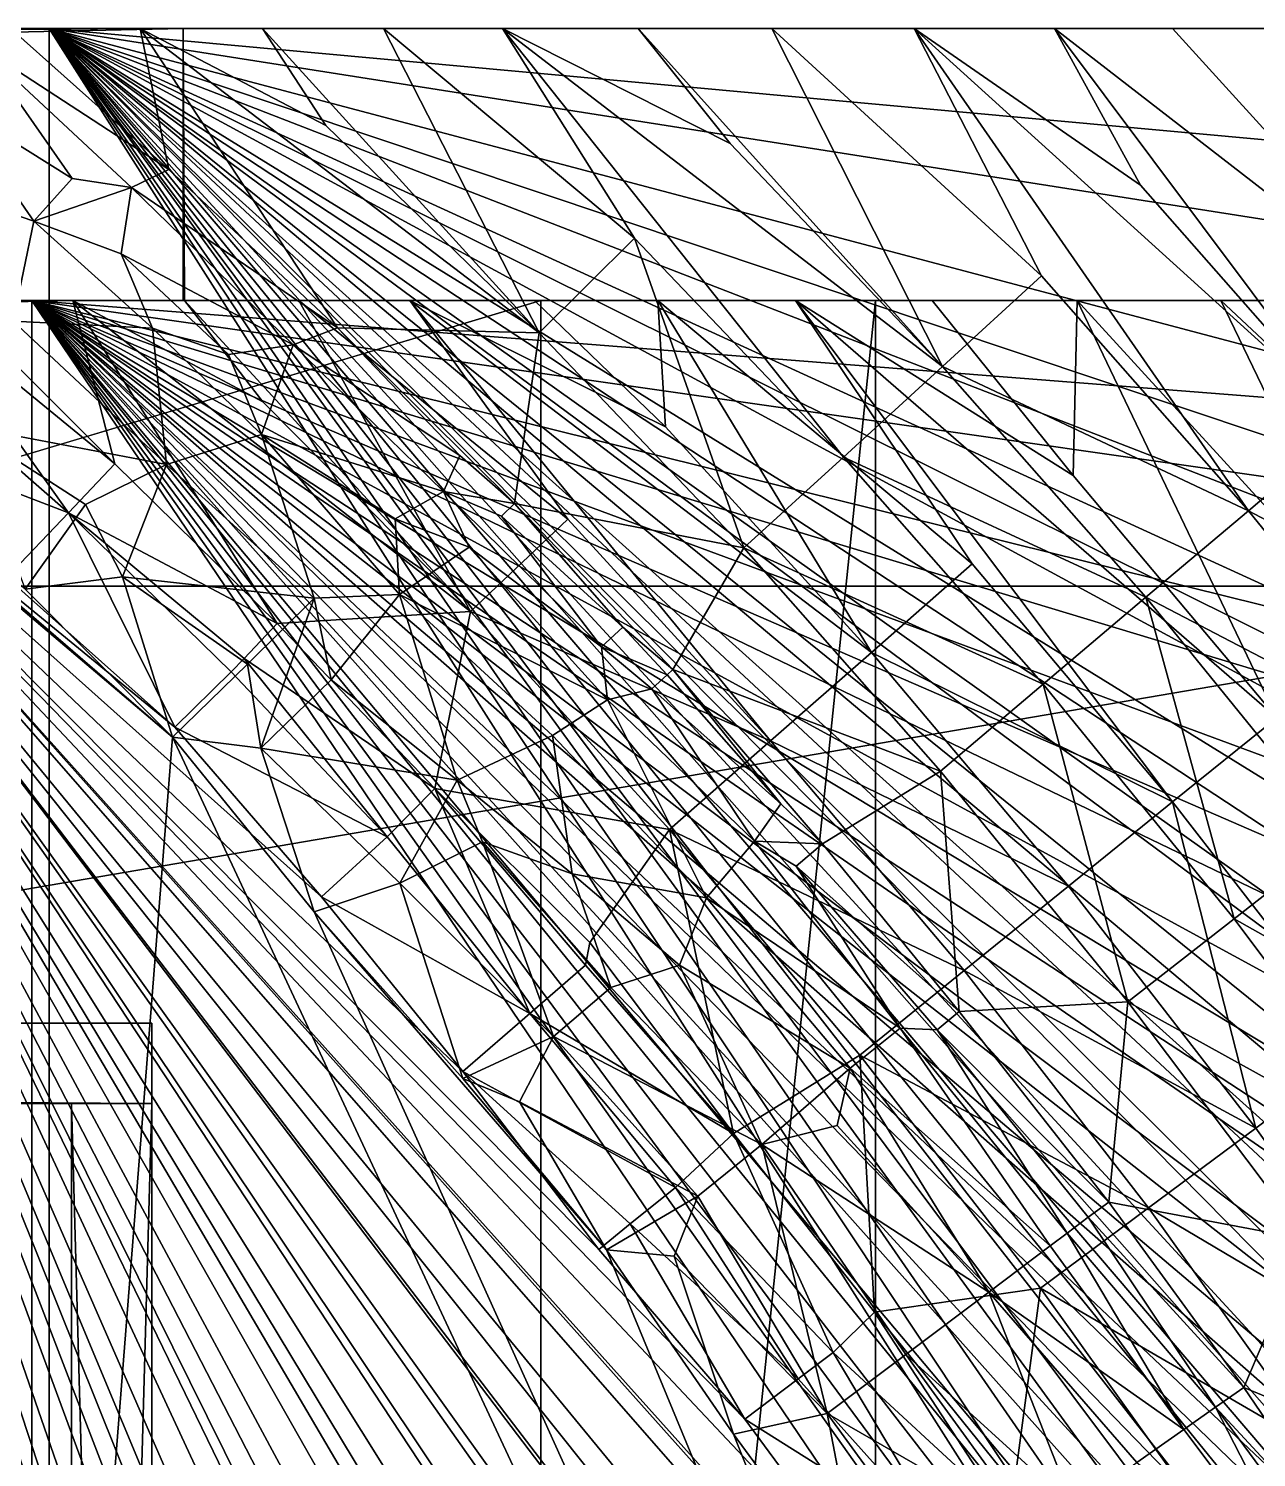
# Model space of a CAD drawing. Header units: metres. Extents: x -30 to 13953, y 0 to 4840.
# Drawn here: x 13020.4 to 13295.6, y 3369.7 to 3690 of the extents above; entities that cross this region are included whole.
import ezdxf

# ---------------------------------------------------------------- set-up
doc = ezdxf.new("R2010")
doc.units = ezdxf.units.M
doc.layers.add('SCOCCA', color=7, linetype='Continuous')

msp = doc.modelspace()

# ---------------------------------------------------------------- linework, layer by layer
at = {"layer": 'SCOCCA'}
for points in [[(-30, 3690, 1250), (13025, 1150, 1250), (-30, 1150, 1250)], [(13025, 3690, 1250), (-30, 3690, 1250), (381.9, 3690, 1380)], [(-30, 3690, 1250), (13025, 3690, 1250), (13025, 1150, 1250)], [(13025, 3690, 1250), (381.9, 3690, 1380), (9656.9, 3690, 1380)], [(13025, 3690, 1250), (9656.9, 3690, 1380), (10050, 3690, 1380)], [(10050, 3629, 1380), (13055, 3690, 1380), (10050, 3690, 1380)], [(10050, 3629, 1380), (13055, 3629, 1380), (13055, 3690, 1380)], [(13055, 3690, 3925), (10050, 3629, 3925), (10050, 3690, 3925)], [(13055.3, 3629, 3931.4), (10050, 3629, 3925), (13055, 3690, 3925)], [(13055, 3690, 1380), (13025, 3690, 1250), (10050, 3690, 1380)], [(13055, 3690, 3925), (10050, 3690, 3925), (12865.3, 3690, 4299.9)], [(13052.6, 3531.1, 4299.5), (12865.3, 3690, 4299.9), (12865.3, 1150, 4299.9)], [(13052.6, 3531.1, 4299.5), (12901.6, 3661.4, 4299.9), (12865.3, 3690, 4299.9)], [(13016.6, 3689.8, 4218), (13045.4, 3690, 4073.3), (12865.3, 3690, 4299.9)], [(12865.3, 3690, 4299.9), (13045.4, 3690, 4073.3), (13055, 3690, 3925)], [(13009.4, 3686, 4241.1), (13051.8, 3658.4, 4218), (13016.6, 3689.8, 4218)], [(13045.4, 3690, 4073.3), (13016.6, 3689.8, 4218), (13051.8, 3658.4, 4218)], [(13025, 3690, 1250), (13846.4, 2399.1, 1367), (13025, 1150, 1250)], [(13374.1, 3690, 1299.7), (13025, 3690, 1250), (13055, 3690, 1380)], [(13025, 3690, 1250), (13374.1, 3690, 1299.7), (13408.5, 3654.9, 1304.8)], [(13025, 3690, 1250), (13408.5, 3654.9, 1304.8), (13448, 3623.5, 1311.6)], [(13025, 3690, 1250), (13448, 3623.5, 1311.6), (13467.8, 3572.7, 1313.1)], [(13025, 3690, 1250), (13467.8, 3572.7, 1313.1), (13496.9, 3532, 1317.2)], [(13025, 3690, 1250), (13496.9, 3532, 1317.2), (13525.9, 3495.8, 1321.5)], [(13025, 3690, 1250), (13525.9, 3495.8, 1321.5), (13552, 3448.5, 1325.1)], [(13025, 3690, 1250), (13552, 3448.5, 1325.1), (13581.6, 3412.8, 1329.7)], [(13025, 3690, 1250), (13581.6, 3412.8, 1329.7), (13609.8, 3372.6, 1334.1)], [(13025, 3690, 1250), (13609.8, 3372.6, 1334.1), (13626.4, 3318.3, 1335.7)], [(13025, 3690, 1250), (13626.4, 3318.3, 1335.7), (13649.6, 3279.5, 1339.1)], [(13025, 3690, 1250), (13649.6, 3279.5, 1339.1), (13675.2, 3227.6, 1342.8)], [(13025, 3690, 1250), (13675.2, 3227.6, 1342.8), (13702.5, 3188, 1347.6)], [(13025, 3690, 1250), (13702.5, 3188, 1347.6), (13709.6, 3136.6, 1347.5)], [(13025, 3690, 1250), (13709.6, 3136.6, 1347.5), (13735.8, 3092.2, 1351.7)], [(13025, 3690, 1250), (13735.8, 3092.2, 1351.7), (13744, 3042.8, 1352.4)], [(13025, 3690, 1250), (13744, 3042.8, 1352.4), (13766.7, 2998.7, 1356.1)], [(13025, 3690, 1250), (13766.7, 2998.7, 1356.1), (13773.6, 2947.3, 1356.6)], [(13025, 3690, 1250), (13773.6, 2947.3, 1356.6), (13795.2, 2909.2, 1360.5)], [(13025, 3690, 1250), (13798.2, 2850.5, 1360.1), (13808.7, 2801.7, 1361.6)], [(13025, 3690, 1250), (13808.7, 2801.7, 1361.6), (13825.8, 2753.2, 1364.5)], [(13025, 3690, 1250), (13795.2, 2909.2, 1360.5), (13798.2, 2850.5, 1360.1)], [(13025, 3690, 1250), (13832.4, 2653.8, 1365), (13837.8, 2604.1, 1365.7)], [(13025, 3690, 1250), (13837.8, 2604.1, 1365.7), (13847.3, 2561.8, 1367.4)], [(13025, 3690, 1250), (13832.9, 2695.7, 1365.3), (13832.4, 2653.8, 1365)], [(13025, 3690, 1250), (13825.8, 2753.2, 1364.5), (13832.9, 2695.7, 1365.3)], [(13025, 3690, 1250), (13846.2, 2454.6, 1366.9), (13846.4, 2399.1, 1367)], [(13025, 3690, 1250), (13844.7, 2504.5, 1366.7), (13846.2, 2454.6, 1366.9)], [(13025, 3690, 1250), (13847.3, 2561.8, 1367.4), (13844.7, 2504.5, 1366.7)], [(13045.4, 3690, 4073.3), (13051.8, 3658.4, 4218), (13089.6, 3622.9, 4218)], [(13045.4, 3690, 4073.3), (13072.8, 3690, 3933.5), (13055, 3690, 3925)], [(13134.8, 3621.8, 3982.6), (13045.4, 3690, 4073.3), (13089.6, 3622.9, 4218)], [(13087, 3668.3, 3982.6), (13072.8, 3690, 3933.5), (13045.4, 3690, 4073.3)], [(13134.8, 3621.8, 3982.6), (13087, 3668.3, 3982.6), (13045.4, 3690, 4073.3)], [(13055.3, 3629, 3931.4), (13055, 3690, 1380), (13055, 3629, 1380)], [(13055.3, 3629, 3931.4), (13055, 3690, 3925), (13055, 3690, 1380)], [(13055, 3690, 1380), (13055, 3690, 3925), (13126.6, 3690, 3653.5)], [(13055, 3690, 1380), (13126.6, 3690, 3653.5), (13157, 3690, 3492.6)], [(13055, 3690, 1380), (13157, 3690, 3492.6), (13187, 3690, 3331.7)], [(13055, 3690, 1380), (13187, 3690, 3331.7), (13218.9, 3690, 3158.6)], [(13055, 3690, 1380), (13218.9, 3690, 3158.6), (13250.3, 3690, 2985.5)], [(13055, 3690, 1380), (13250.3, 3690, 2985.5), (13276.8, 3690, 2838.5)], [(13055, 3690, 1380), (13276.8, 3690, 2838.5), (13303, 3690, 2691.5)], [(13303, 3690, 2691.5), (13337.9, 3690, 2494.2), (13055, 3690, 1380)], [(13337.9, 3690, 2494.2), (13372.3, 3690, 2296.9), (13055, 3690, 1380)], [(13481.1, 3690, 1660.9), (13374.1, 3690, 1299.7), (13055, 3690, 1380)], [(13372.3, 3690, 2296.9), (13408.9, 3690, 2085), (13055, 3690, 1380)], [(13408.9, 3690, 2085), (13445.2, 3690, 1873), (13055, 3690, 1380)], [(13445.2, 3690, 1873), (13481.1, 3690, 1660.9), (13055, 3690, 1380)], [(13072.8, 3690, 3933.5), (13099.9, 3690, 3793.5), (13055, 3690, 3925)], [(13055, 3690, 3925), (13099.9, 3690, 3793.5), (13126.6, 3690, 3653.5)], [(13134.8, 3621.8, 3982.6), (13072.8, 3690, 3933.5), (13087, 3668.3, 3982.6)], [(13134.8, 3621.8, 3982.6), (13099.9, 3690, 3793.5), (13072.8, 3690, 3933.5)], [(13156.2, 3643, 3752.3), (13099.9, 3690, 3793.5), (13134.8, 3621.8, 3982.6)], [(13156.2, 3643, 3752.3), (13126.6, 3690, 3653.5), (13099.9, 3690, 3793.5)], [(13203, 3593.9, 3752.3), (13126.6, 3690, 3653.5), (13156.2, 3643, 3752.3)], [(13177.6, 3664.2, 3521.9), (13157, 3690, 3492.6), (13126.6, 3690, 3653.5)], [(13225.2, 3614.2, 3521.9), (13177.6, 3664.2, 3521.9), (13126.6, 3690, 3653.5)], [(13225.2, 3614.2, 3521.9), (13126.6, 3690, 3653.5), (13203, 3593.9, 3752.3)], [(13225.2, 3614.2, 3521.9), (13157, 3690, 3492.6), (13177.6, 3664.2, 3521.9)], [(13225.2, 3614.2, 3521.9), (13187, 3690, 3331.7), (13157, 3690, 3492.6)], [(13247.4, 3634.6, 3291.6), (13218.9, 3690, 3158.6), (13187, 3690, 3331.7)], [(13247.4, 3634.6, 3291.6), (13187, 3690, 3331.7), (13225.2, 3614.2, 3521.9)], [(13293.8, 3581.9, 3291.6), (13218.9, 3690, 3158.6), (13247.4, 3634.6, 3291.6)], [(13269.6, 3654.9, 3061.2), (13250.3, 3690, 2985.5), (13218.9, 3690, 3158.6)], [(13316.7, 3601.4, 3061.2), (13269.6, 3654.9, 3061.2), (13218.9, 3690, 3158.6)], [(13316.7, 3601.4, 3061.2), (13218.9, 3690, 3158.6), (13293.8, 3581.9, 3291.6)], [(13316.7, 3601.4, 3061.2), (13250.3, 3690, 2985.5), (13269.6, 3654.9, 3061.2)], [(13339.7, 3620.8, 2830.9), (13276.8, 3690, 2838.5), (13250.3, 3690, 2985.5)], [(13339.7, 3620.8, 2830.9), (13250.3, 3690, 2985.5), (13316.7, 3601.4, 3061.2)], [(13339.7, 3620.8, 2830.9), (13303, 3690, 2691.5), (13276.8, 3690, 2838.5)], [(13003.2, 3673.2, 4263.8), (13030.1, 3656.4, 4257.1), (13009.4, 3686, 4241.1)], [(13009.4, 3686, 4241.1), (13030.1, 3656.4, 4257.1), (13043.4, 3654.4, 4243.5)], [(13009.4, 3686, 4241.1), (13043.4, 3654.4, 4243.5), (13051.8, 3658.4, 4218)], [(12986.9, 3658.6, 4282.6), (13021.5, 3646.8, 4271.6), (13003.2, 3673.2, 4263.8)], [(13003.2, 3673.2, 4263.8), (13021.5, 3646.8, 4271.6), (13030.1, 3656.4, 4257.1)], [(13052.6, 3531.1, 4299.5), (13019.6, 3564.3, 4299.5), (12901.6, 3661.4, 4299.9)], [(12986.9, 3658.6, 4282.6), (13016.9, 3624.4, 4286.4), (13021.5, 3646.8, 4271.6)], [(13043.4, 3654.4, 4243.5), (13089.6, 3622.9, 4218), (13051.8, 3658.4, 4218)], [(13021.5, 3646.8, 4271.6), (13043.4, 3654.4, 4243.5), (13030.1, 3656.4, 4257.1)], [(13021.5, 3646.8, 4271.6), (13041.1, 3639.5, 4263.8), (13043.4, 3654.4, 4243.5)], [(13041.1, 3639.5, 4263.8), (13079.7, 3619.1, 4245.2), (13043.4, 3654.4, 4243.5)], [(13043.4, 3654.4, 4243.5), (13079.7, 3619.1, 4245.2), (13089.6, 3622.9, 4218)], [(13021.5, 3646.8, 4271.6), (13016.9, 3624.4, 4286.4), (13048.1, 3622.8, 4271.8)], [(13021.5, 3646.8, 4271.6), (13048.1, 3622.8, 4271.8), (13041.1, 3639.5, 4263.8)], [(13156.2, 3643, 3752.3), (13134.8, 3621.8, 3982.6), (13180.7, 3573.6, 3982.6)], [(13203, 3593.9, 3752.3), (13156.2, 3643, 3752.3), (13180.7, 3573.6, 3982.6)], [(13048.1, 3622.8, 4271.8), (13065.2, 3616.9, 4263.8), (13041.1, 3639.5, 4263.8)], [(13041.1, 3639.5, 4263.8), (13065.2, 3616.9, 4263.8), (13079.7, 3619.1, 4245.2)], [(13293.8, 3581.9, 3291.6), (13247.4, 3634.6, 3291.6), (13225.2, 3614.2, 3521.9)], [(31, 3629, 1305), (31, 1211, 1305), (13021.1, 1211, 1305)], [(13021.1, 3629, 1305), (381.9, 3629, 1380), (31, 3629, 1305)], [(31, 3629, 1305), (13021.1, 1211, 1305), (13021.1, 3629, 1305)], [(13021.1, 3629, 1305), (9656.9, 3629, 1380), (381.9, 3629, 1380)], [(13021.1, 3629, 1305), (10050, 3629, 1380), (9656.9, 3629, 1380)], [(13055, 3629, 1380), (10050, 3629, 1380), (13021.1, 3629, 1305)], [(12936.4, 3629, 4245), (10050, 3629, 3925), (13055.3, 3629, 3931.4)], [(10125.2, 3629, 4092.4), (13135.2, 2729, 4092.4), (10125.2, 2729, 4092.4)], [(13135.2, 3629, 4092.4), (10125.2, 3629, 4092.4), (10125.2, 2729, 4092.4)], [(13135.2, 3629, 4092.4), (10125.2, 2729, 4092.4), (13135.2, 2729, 4092.4)], [(10125.2, 3629, 4092.4), (13135.2, 3629, 4092.4), (13135.2, 2729, 4092.4)], [(12936.4, 3629, 4245), (13047.7, 1311.4, 4244.9), (13011, 1277.8, 4245)], [(13053.1, 3533.4, 4243.3), (12936.4, 3629, 4245), (13015.5, 3566.9, 4244.1)], [(13003.6, 3628.4, 4210.3), (12936.4, 3629, 4245), (13030.3, 3629, 4073.4)], [(12936.4, 3629, 4245), (13055.3, 3629, 3931.4), (13030.3, 3629, 4073.4)], [(12936.4, 3629, 4245), (13083.4, 1345.6, 4244.6), (13047.7, 1311.4, 4244.9)], [(13053.1, 3533.4, 4243.3), (13086, 3495.3, 4244.1), (12936.4, 3629, 4245)], [(12936.4, 3629, 4245), (13118.3, 1380.8, 4244.1), (13083.4, 1345.6, 4244.6)], [(13086, 3495.3, 4244.1), (13117.7, 3456.2, 4244.6), (12936.4, 3629, 4245)], [(12936.4, 3629, 4245), (13150.3, 1418.8, 4244.1), (13118.3, 1380.8, 4244.1)], [(13117.7, 3456.2, 4244.6), (13148.2, 3416.3, 4244.9), (12936.4, 3629, 4245)], [(12936.4, 3629, 4245), (13177.7, 1464.3, 4245), (13150.3, 1418.8, 4244.1)], [(12936.4, 3629, 4245), (13148.2, 3416.3, 4244.9), (13180.9, 3378.2, 4244.6)], [(12936.4, 3629, 4245), (13208.9, 1499.8, 4244.6), (13177.7, 1464.3, 4245)], [(12936.4, 3629, 4245), (13180.9, 3378.2, 4244.6), (13210.7, 3337.8, 4244.6)], [(12936.4, 3629, 4245), (13240.7, 1536.9, 4243.3), (13208.9, 1499.8, 4244.6)], [(12936.4, 3629, 4245), (13210.7, 3337.8, 4244.6), (13235.7, 3294.2, 4245)], [(12936.4, 3629, 4245), (13289.8, 1625, 4244.6), (13240.7, 1536.9, 4243.3)], [(12936.4, 3629, 4245), (13235.7, 3294.2, 4245), (13270.5, 3256.8, 4243.3)], [(12936.4, 3629, 4245), (13270.5, 3256.8, 4243.3), (13298.6, 3214.9, 4242.3)], [(12936.4, 3629, 4245), (13321.7, 1661.5, 4241.1), (13289.8, 1625, 4244.6)], [(12936.4, 3629, 4245), (13298.6, 3214.9, 4242.3), (13316.5, 3167.2, 4244.6)], [(12936.4, 3629, 4245), (13337.4, 1718.4, 4244.9), (13321.7, 1661.5, 4241.1)], [(12936.4, 3629, 4245), (13363.9, 1755.6, 4243.4), (13337.4, 1718.4, 4244.9)], [(12936.4, 3629, 4245), (13316.5, 3167.2, 4244.6), (13337.8, 3126.6, 4244.6)], [(12936.4, 3629, 4245), (13337.8, 3126.6, 4244.6), (13359, 3076.3, 4244.9)], [(12936.4, 3629, 4245), (13381.1, 1808.7, 4244.6), (13363.9, 1755.6, 4243.4)], [(12936.4, 3629, 4245), (13359, 3076.3, 4244.9), (13386.4, 3037.6, 4242.6)], [(12936.4, 3629, 4245), (13398.1, 1850.1, 4244.6), (13381.1, 1808.7, 4244.6)], [(12936.4, 3629, 4245), (13419.3, 1901.7, 4244.1), (13398.1, 1850.1, 4244.6)], [(12936.4, 3629, 4245), (13386.4, 3037.6, 4242.6), (13397.7, 2983.8, 4244.9)], [(12936.4, 3629, 4245), (13397.7, 2983.8, 4244.9), (13420.2, 2942.5, 4243.5)], [(12936.4, 3629, 4245), (13431, 1944.2, 4244.6), (13419.3, 1901.7, 4244.1)], [(12936.4, 3629, 4245), (13451.6, 1997.1, 4243.3), (13431, 1944.2, 4244.6)], [(12936.4, 3629, 4245), (13420.2, 2942.5, 4243.5), (13430.4, 2889.1, 4244.9)], [(12936.4, 3629, 4245), (13430.4, 2889.1, 4244.9), (13450.6, 2848.4, 4243.4)], [(12936.4, 3629, 4245), (13460.4, 2039, 4244.1), (13451.6, 1997.1, 4243.3)], [(12936.4, 3629, 4245), (13466.4, 2096.8, 4245), (13460.4, 2039, 4244.1)], [(12936.4, 3629, 4245), (13486.4, 2135.1, 4242.4), (13466.4, 2096.8, 4245)], [(12936.4, 3629, 4245), (13459.3, 2793, 4244.6), (13466.9, 2749.6, 4244.9)], [(12936.4, 3629, 4245), (13466.9, 2749.6, 4244.9), (13484.8, 2695.6, 4243.3)], [(12936.4, 3629, 4245), (13450.6, 2848.4, 4243.4), (13459.3, 2793, 4244.6)], [(12936.4, 3629, 4245), (13487.8, 2194.8, 4244.6), (13486.4, 2135.1, 4242.4)], [(12936.4, 3629, 4245), (13491.9, 2244.9, 4244.9), (13487.8, 2194.8, 4244.6)], [(12936.4, 3629, 4245), (13496, 2287.4, 4244.9), (13491.9, 2244.9, 4244.9)], [(12936.4, 3629, 4245), (13498, 2344.9, 4245), (13496, 2287.4, 4244.9)], [(12936.4, 3629, 4245), (13514.3, 2383.5, 4241.1), (13498, 2344.9, 4245)], [(12936.4, 3629, 4245), (13494.9, 2545.1, 4245), (13498, 2495.1, 4245)], [(12936.4, 3629, 4245), (13498, 2495.1, 4245), (13511.2, 2445.2, 4242.3)], [(12936.4, 3629, 4245), (13491.9, 2595.1, 4244.9), (13494.9, 2545.1, 4245)], [(12936.4, 3629, 4245), (13489.4, 2654.2, 4244.1), (13491.9, 2595.1, 4244.9)], [(12936.4, 3629, 4245), (13484.8, 2695.6, 4243.3), (13489.4, 2654.2, 4244.1)], [(12936.4, 3629, 4245), (13511.2, 2445.2, 4242.3), (13514.3, 2383.5, 4241.1)], [(12960.2, 3629, 3994.4), (12960.2, 1211, 3994.4), (13210.2, 1211, 3994.4)], [(12960.2, 3629, 3994.4), (13210.2, 3629, 3994.4), (12960.2, 1211, 3994.4)], [(13210.2, 3629, 3994.4), (13210.2, 1211, 3994.4), (12960.2, 1211, 3994.4)], [(13210.2, 3629, 3994.4), (12960.2, 3629, 3994.4), (13210.2, 1211, 3994.4)], [(12983.3, 3621.7, 4236.7), (12996.1, 3628.1, 4222.8), (13029.3, 3581.4, 4236.1)], [(12996.1, 3628.1, 4222.8), (13003.6, 3628.4, 4210.3), (13039.7, 3592.4, 4215)], [(12996.1, 3628.1, 4222.8), (13039.7, 3592.4, 4215), (13029.3, 3581.4, 4236.1)], [(13030.3, 3629, 4073.4), (13039.7, 3592.4, 4215), (13003.6, 3628.4, 4210.3)], [(13021.1, 3629, 1305), (13021.1, 1211, 1305), (13838.8, 2419.9, 1421.4)], [(13423.6, 3629, 1362.7), (13055, 3629, 1380), (13021.1, 3629, 1305)], [(13021.1, 3629, 1305), (13451.9, 3595.2, 1366.9), (13423.6, 3629, 1362.7)], [(13021.1, 3629, 1305), (13484.3, 3562.8, 1373), (13451.9, 3595.2, 1366.9)], [(13021.1, 3629, 1305), (13516.6, 3506.3, 1376.4), (13484.3, 3562.8, 1373)], [(13021.1, 3629, 1305), (13546.7, 3470.3, 1381.9), (13516.6, 3506.3, 1376.4)], [(13021.1, 3629, 1305), (13559.8, 3429.7, 1382), (13546.7, 3470.3, 1381.9)], [(13021.1, 3629, 1305), (13586.7, 3383.3, 1385.8), (13559.8, 3429.7, 1382)], [(13021.1, 3629, 1305), (13615.9, 3342.6, 1390.6), (13586.7, 3383.3, 1385.8)], [(13021.1, 3629, 1305), (13641, 3291, 1393.9), (13615.9, 3342.6, 1390.6)], [(13021.1, 3629, 1305), (13653.8, 3247.4, 1395.1), (13641, 3291, 1393.9)], [(13021.1, 3629, 1305), (13674.5, 3201.9, 1398.1), (13653.8, 3247.4, 1395.1)], [(13021.1, 3629, 1305), (13704.2, 3158.2, 1403.3), (13674.5, 3201.9, 1398.1)], [(13021.1, 3629, 1305), (13712.4, 3109.4, 1403.4), (13704.2, 3158.2, 1403.3)], [(13021.1, 3629, 1305), (13738.5, 3065.4, 1408.1), (13712.4, 3109.4, 1403.4)], [(13021.1, 3629, 1305), (13745.4, 3015.1, 1408.2), (13738.5, 3065.4, 1408.1)], [(13021.1, 3629, 1305), (13769.3, 2970.3, 1412.5), (13745.4, 3015.1, 1408.2)], [(13021.1, 3629, 1305), (13773.5, 2919.2, 1412.2), (13769.3, 2970.3, 1412.5)], [(13021.1, 3629, 1305), (13796.6, 2878.9, 1417.4), (13773.5, 2919.2, 1412.2)], [(13021.1, 3629, 1305), (13806.4, 2773.1, 1416.8), (13801.2, 2824.1, 1416.5)], [(13021.1, 3629, 1305), (13830, 2722.4, 1422.4), (13806.4, 2773.1, 1416.8)], [(13021.1, 3629, 1305), (13801.2, 2824.1, 1416.5), (13796.6, 2878.9, 1417.4)], [(13021.1, 3629, 1305), (13838.8, 2419.9, 1421.4), (13838, 2475.4, 1421.3)], [(13021.1, 3629, 1305), (13838, 2475.4, 1421.3), (13835.9, 2525.3, 1421)], [(13021.1, 3629, 1305), (13835.9, 2525.3, 1421), (13835.5, 2576, 1421.2)], [(13021.1, 3629, 1305), (13835.5, 2576, 1421.2), (13833.3, 2629.9, 1421.1)], [(13021.1, 3629, 1305), (13833.3, 2629.9, 1421.1), (13829.8, 2665.5, 1420.8)], [(13021.1, 3629, 1305), (13829.8, 2665.5, 1420.8), (13830, 2722.4, 1422.4)], [(13030.3, 3629, 4073.4), (13076.1, 3556.6, 4215), (13039.7, 3592.4, 4215)], [(13072.9, 3606.3, 3975.8), (13030.3, 3629, 4073.4), (13055.3, 3629, 3931.4)], [(13119.4, 3559.3, 3975.8), (13076.1, 3556.6, 4215), (13030.3, 3629, 4073.4)], [(13119.4, 3559.3, 3975.8), (13030.3, 3629, 4073.4), (13072.9, 3606.3, 3975.8)], [(13055, 3629, 1380), (13080.9, 3629, 3808.3), (13055.3, 3629, 3931.4)], [(13055, 3629, 1380), (13105.8, 3629, 3675.6), (13080.9, 3629, 3808.3)], [(13055, 3629, 1380), (13133.8, 3629, 3525.2), (13105.8, 3629, 3675.6)], [(13055, 3629, 1380), (13161.4, 3629, 3374.6), (13133.8, 3629, 3525.2)], [(13055, 3629, 1380), (13192.3, 3629, 3204.3), (13161.4, 3629, 3374.6)], [(13055, 3629, 1380), (13222.9, 3629, 3033.9), (13192.3, 3629, 3204.3)], [(13055, 3629, 1380), (13255.4, 3629, 2850.7), (13222.9, 3629, 3033.9)], [(13055, 3629, 1380), (13287.6, 3629, 2667.5), (13255.4, 3629, 2850.7)], [(13287.6, 3629, 2667.5), (13055, 3629, 1380), (13319.2, 3629, 2485.7)], [(13319.2, 3629, 2485.7), (13055, 3629, 1380), (13350.4, 3629, 2303.8)], [(13350.4, 3629, 2303.8), (13055, 3629, 1380), (13385.1, 3629, 2100.4)], [(13385.1, 3629, 2100.4), (13055, 3629, 1380), (13419.5, 3629, 1896.9)], [(13457.3, 3629, 1670.7), (13055, 3629, 1380), (13423.6, 3629, 1362.7)], [(13419.5, 3629, 1896.9), (13055, 3629, 1380), (13457.3, 3629, 1670.7)], [(13119.4, 3559.3, 3975.8), (13072.9, 3606.3, 3975.8), (13055.3, 3629, 3931.4)], [(13119.4, 3559.3, 3975.8), (13055.3, 3629, 3931.4), (13080.9, 3629, 3808.3)], [(13141.2, 3580, 3745.6), (13119.4, 3559.3, 3975.8), (13080.9, 3629, 3808.3)], [(13141.2, 3580, 3745.6), (13080.9, 3629, 3808.3), (13105.8, 3629, 3675.6)], [(13186.7, 3530.3, 3745.6), (13141.2, 3580, 3745.6), (13105.8, 3629, 3675.6)], [(13163.1, 3600.7, 3515.5), (13105.8, 3629, 3675.6), (13133.8, 3629, 3525.2)], [(13209.3, 3550.1, 3515.5), (13186.7, 3530.3, 3745.6), (13105.8, 3629, 3675.6)], [(13209.3, 3550.1, 3515.5), (13105.8, 3629, 3675.6), (13163.1, 3600.7, 3515.5)], [(13163.1, 3600.7, 3515.5), (13133.8, 3629, 3525.2), (13161.4, 3629, 3374.6)], [(13209.3, 3550.1, 3515.5), (13163.1, 3600.7, 3515.5), (13161.4, 3629, 3374.6)], [(13231.9, 3570, 3285.4), (13209.3, 3550.1, 3515.5), (13161.4, 3629, 3374.6)], [(13231.9, 3570, 3285.4), (13161.4, 3629, 3374.6), (13192.3, 3629, 3204.3)], [(13276.8, 3516.6, 3285.4), (13231.9, 3570, 3285.4), (13192.3, 3629, 3204.3)], [(13254.5, 3589.8, 3055.3), (13192.3, 3629, 3204.3), (13222.9, 3629, 3033.9)], [(13300.2, 3535.5, 3055.3), (13276.8, 3516.6, 3285.4), (13192.3, 3629, 3204.3)], [(13300.2, 3535.5, 3055.3), (13192.3, 3629, 3204.3), (13254.5, 3589.8, 3055.3)], [(13254.5, 3589.8, 3055.3), (13222.9, 3629, 3033.9), (13255.4, 3629, 2850.7)], [(13300.2, 3535.5, 3055.3), (13254.5, 3589.8, 3055.3), (13255.4, 3629, 2850.7)], [(13323.6, 3554.5, 2825.1), (13300.2, 3535.5, 3055.3), (13255.4, 3629, 2850.7)], [(13323.6, 3554.5, 2825.1), (13255.4, 3629, 2850.7), (13287.6, 3629, 2667.5)], [(13347, 3573.4, 2595), (13323.6, 3554.5, 2825.1), (13287.6, 3629, 2667.5)], [(13347, 3573.4, 2595), (13287.6, 3629, 2667.5), (13319.2, 3629, 2485.7)], [(13005.7, 3600.9, 4296.8), (13051.3, 3592.3, 4286.4), (13016.9, 3624.4, 4286.4)], [(13016.9, 3624.4, 4286.4), (13051.3, 3592.3, 4286.4), (13048.1, 3622.8, 4271.8)], [(12978.9, 3600.8, 4244.1), (12983.3, 3621.7, 4236.7), (13029.3, 3581.4, 4236.1)], [(13051.3, 3592.3, 4286.4), (13072.6, 3599, 4271.6), (13048.1, 3622.8, 4271.8)], [(13048.1, 3622.8, 4271.8), (13072.6, 3599, 4271.6), (13065.2, 3616.9, 4263.8)], [(13079.7, 3619.1, 4245.2), (13117, 3594.3, 4223), (13089.6, 3622.9, 4218)], [(13117, 3594.3, 4223), (13129.3, 3583.5, 4216.3), (13089.6, 3622.9, 4218)], [(13134.8, 3621.8, 3982.6), (13089.6, 3622.9, 4218), (13129.3, 3583.5, 4216.3)], [(13180.7, 3573.6, 3982.6), (13134.8, 3621.8, 3982.6), (13129.3, 3583.5, 4216.3)], [(13065.2, 3616.9, 4263.8), (13072.6, 3599, 4271.6), (13079.7, 3619.1, 4245.2)], [(13072.6, 3599, 4271.6), (13113.4, 3586.2, 4244.4), (13079.7, 3619.1, 4245.2)], [(13079.7, 3619.1, 4245.2), (13113.4, 3586.2, 4244.4), (13117, 3594.3, 4223)], [(13270.8, 3562.5, 3521.9), (13225.2, 3614.2, 3521.9), (13203, 3593.9, 3752.3)], [(13293.8, 3581.9, 3291.6), (13225.2, 3614.2, 3521.9), (13270.8, 3562.5, 3521.9)], [(12978.9, 3600.8, 4244.1), (13029.3, 3581.4, 4236.1), (13015.5, 3566.9, 4244.1)], [(13005.7, 3600.9, 4296.8), (13019.6, 3564.3, 4299.5), (13033.1, 3583.3, 4295.3)], [(13005.7, 3600.9, 4296.8), (13033.1, 3583.3, 4295.3), (13051.3, 3592.3, 4286.4)], [(13361.8, 3546, 3061.2), (13316.7, 3601.4, 3061.2), (13293.8, 3581.9, 3291.6)], [(13051.3, 3592.3, 4286.4), (13084.4, 3562.3, 4285.2), (13072.6, 3599, 4271.6)], [(13072.6, 3599, 4271.6), (13084.4, 3562.3, 4285.2), (13103.5, 3563.1, 4274.4)], [(13072.6, 3599, 4271.6), (13103.5, 3563.1, 4274.4), (13102.5, 3580.1, 4263.8)], [(13072.6, 3599, 4271.6), (13102.5, 3580.1, 4263.8), (13113.4, 3586.2, 4244.4)], [(13029.3, 3581.4, 4236.1), (13039.7, 3592.4, 4215), (13076.1, 3556.6, 4215)], [(13033.1, 3583.3, 4295.3), (13041.4, 3567.1, 4296.8), (13051.3, 3592.3, 4286.4)], [(13041.4, 3567.1, 4296.8), (13084.4, 3562.3, 4285.2), (13051.3, 3592.3, 4286.4)], [(13113.4, 3586.2, 4244.4), (13129.3, 3583.5, 4216.3), (13117, 3594.3, 4223)], [(13247.8, 3543, 3752.3), (13203, 3593.9, 3752.3), (13180.7, 3573.6, 3982.6)], [(13270.8, 3562.5, 3521.9), (13203, 3593.9, 3752.3), (13247.8, 3543, 3752.3)], [(13102.5, 3580.1, 4263.8), (13119.1, 3573.7, 4253.3), (13113.4, 3586.2, 4244.4)], [(13119.1, 3573.7, 4253.3), (13148.8, 3551.4, 4241.2), (13113.4, 3586.2, 4244.4)], [(13113.4, 3586.2, 4244.4), (13148.8, 3551.4, 4241.2), (13126.4, 3580.7, 4232.5)], [(13113.4, 3586.2, 4244.4), (13126.4, 3580.7, 4232.5), (13129.3, 3583.5, 4216.3)], [(13019.6, 3564.3, 4299.5), (13041.4, 3567.1, 4296.8), (13033.1, 3583.3, 4295.3)], [(13126.4, 3580.7, 4232.5), (13153.6, 3555.8, 4223), (13129.3, 3583.5, 4216.3)], [(13153.6, 3555.8, 4223), (13164.8, 3546.3, 4213), (13129.3, 3583.5, 4216.3)], [(13180.7, 3573.6, 3982.6), (13129.3, 3583.5, 4216.3), (13164.8, 3546.3, 4213)], [(13338, 3527.5, 3291.6), (13293.8, 3581.9, 3291.6), (13270.8, 3562.5, 3521.9)], [(13361.8, 3546, 3061.2), (13293.8, 3581.9, 3291.6), (13338, 3527.5, 3291.6)], [(13015.5, 3566.9, 4244.1), (13029.3, 3581.4, 4236.1), (13053.1, 3533.4, 4243.3)], [(13029.3, 3581.4, 4236.1), (13065.8, 3545.8, 4236.2), (13053.1, 3533.4, 4243.3)], [(13029.3, 3581.4, 4236.1), (13068.7, 3548.8, 4232.7), (13065.8, 3545.8, 4236.2)], [(13029.3, 3581.4, 4236.1), (13076.1, 3556.6, 4215), (13068.7, 3548.8, 4232.7)], [(13102.5, 3580.1, 4263.8), (13103.5, 3563.1, 4274.4), (13119.1, 3573.7, 4253.3)], [(13186.7, 3530.3, 3745.6), (13119.4, 3559.3, 3975.8), (13141.2, 3580, 3745.6)], [(13126.4, 3580.7, 4232.5), (13148.8, 3551.4, 4241.2), (13153.6, 3555.8, 4223)], [(13103.5, 3563.1, 4274.4), (13150.1, 3539.5, 4254.6), (13119.1, 3573.7, 4253.3)], [(13119.1, 3573.7, 4253.3), (13150.1, 3539.5, 4254.6), (13148.8, 3551.4, 4241.2)], [(13224.8, 3523.5, 3982.6), (13180.7, 3573.6, 3982.6), (13164.8, 3546.3, 4213)], [(13247.8, 3543, 3752.3), (13180.7, 3573.6, 3982.6), (13224.8, 3523.5, 3982.6)], [(13276.8, 3516.6, 3285.4), (13209.3, 3550.1, 3515.5), (13231.9, 3570, 3285.4)], [(13019.6, 3564.3, 4299.5), (13052.6, 3531.1, 4299.5), (13041.4, 3567.1, 4296.8)], [(13041.4, 3567.1, 4296.8), (13052.6, 3531.1, 4299.5), (13069.4, 3547.5, 4295.3)], [(13041.4, 3567.1, 4296.8), (13069.4, 3547.5, 4295.3), (13084.4, 3562.3, 4285.2)], [(13416.9, 3565, 1395), (40, 1275, 1395), (40, 3565, 1395)], [(13416.9, 3565, 1395), (13416.9, 1275, 1395), (40, 1275, 1395)], [(13416.9, 3565, 1695), (40, 3565, 1695), (40, 1275, 1695)], [(13416.9, 3565, 1695), (40, 1275, 1695), (13416.9, 1275, 1695)], [(13416.9, 3565, 1395), (40, 3565, 1395), (40, 3565, 1695)], [(13416.9, 3565, 1695), (13416.9, 3565, 1395), (40, 3565, 1695)], [(13069.4, 3547.5, 4295.3), (13072.4, 3528.7, 4297.7), (13084.4, 3562.3, 4285.2)], [(13084.4, 3562.3, 4285.2), (13072.4, 3528.7, 4297.7), (13088.2, 3544, 4291)], [(13084.4, 3562.3, 4285.2), (13088.2, 3544, 4291), (13103.5, 3563.1, 4274.4)], [(13088.2, 3544, 4291), (13116.4, 3521.5, 4288.3), (13103.5, 3563.1, 4274.4)], [(13103.5, 3563.1, 4274.4), (13116.4, 3521.5, 4288.3), (13137.8, 3531.5, 4271.6)], [(13103.5, 3563.1, 4274.4), (13137.8, 3531.5, 4271.6), (13150.1, 3539.5, 4254.6)], [(13270.8, 3562.5, 3521.9), (13247.8, 3543, 3752.3), (13290.6, 3490.4, 3752.3)], [(13314.3, 3508.9, 3521.9), (13270.8, 3562.5, 3521.9), (13290.6, 3490.4, 3752.3)], [(13338, 3527.5, 3291.6), (13270.8, 3562.5, 3521.9), (13314.3, 3508.9, 3521.9)], [(13119.4, 3559.3, 3975.8), (13111.4, 3519.6, 4215), (13076.1, 3556.6, 4215)], [(13164, 3510.4, 3975.8), (13111.4, 3519.6, 4215), (13119.4, 3559.3, 3975.8)], [(13186.7, 3530.3, 3745.6), (13164, 3510.4, 3975.8), (13119.4, 3559.3, 3975.8)], [(13068.7, 3548.8, 4232.7), (13076.1, 3556.6, 4215), (13111.4, 3519.6, 4215)], [(13148.8, 3551.4, 4241.2), (13163.5, 3545.1, 4223), (13153.6, 3555.8, 4223)], [(13153.6, 3555.8, 4223), (13163.5, 3545.1, 4223), (13164.8, 3546.3, 4213)], [(13148.8, 3551.4, 4241.2), (13150.1, 3539.5, 4254.6), (13160.1, 3542, 4237)], [(13148.8, 3551.4, 4241.2), (13160.1, 3542, 4237), (13163.5, 3545.1, 4223)], [(13253.5, 3497.7, 3515.5), (13186.7, 3530.3, 3745.6), (13209.3, 3550.1, 3515.5)], [(13276.8, 3516.6, 3285.4), (13253.5, 3497.7, 3515.5), (13209.3, 3550.1, 3515.5)], [(13052.6, 3531.1, 4299.5), (13072.4, 3528.7, 4297.7), (13069.4, 3547.5, 4295.3)], [(13065.8, 3545.8, 4236.2), (13068.7, 3548.8, 4232.7), (13100.7, 3508.8, 4236.1)], [(13068.7, 3548.8, 4232.7), (13111.4, 3519.6, 4215), (13100.7, 3508.8, 4236.1)], [(13163.5, 3545.1, 4223), (13189, 3516.2, 4223), (13164.8, 3546.3, 4213)], [(13189, 3516.2, 4223), (13198.3, 3507.2, 4216.3), (13164.8, 3546.3, 4213)], [(13224.8, 3523.5, 3982.6), (13164.8, 3546.3, 4213), (13198.3, 3507.2, 4216.3)], [(13053.1, 3533.4, 4243.3), (13065.8, 3545.8, 4236.2), (13100.7, 3508.8, 4236.1)], [(13072.4, 3528.7, 4297.7), (13116.4, 3521.5, 4288.3), (13088.2, 3544, 4291)], [(13160.1, 3542, 4237), (13189, 3516.2, 4223), (13163.5, 3545.1, 4223)], [(13150.1, 3539.5, 4254.6), (13183.1, 3507.8, 4247.5), (13160.1, 3542, 4237)], [(13160.1, 3542, 4237), (13183.1, 3507.8, 4247.5), (13189, 3516.2, 4223)], [(13247.8, 3543, 3752.3), (13224.8, 3523.5, 3982.6), (13266.8, 3471.8, 3982.6)], [(13290.6, 3490.4, 3752.3), (13247.8, 3543, 3752.3), (13266.8, 3471.8, 3982.6)], [(13137.8, 3531.5, 4271.6), (13172.3, 3495.1, 4270.1), (13150.1, 3539.5, 4254.6)], [(13150.1, 3539.5, 4254.6), (13172.3, 3495.1, 4270.1), (13183.1, 3507.8, 4247.5)], [(13300.2, 3535.5, 3055.3), (13319.6, 3461.5, 3285.4), (13276.8, 3516.6, 3285.4)], [(13052.6, 3531.1, 4299.5), (12865.3, 1150, 4299.9), (13490.1, 2594.7, 4300)], [(13072.4, 3528.7, 4297.7), (13052.6, 3531.1, 4299.5), (13084.4, 3492, 4299.9)], [(13052.6, 3531.1, 4299.5), (13490.1, 2594.7, 4300), (13084.4, 3492, 4299.9)], [(13053.1, 3533.4, 4243.3), (13100.7, 3508.8, 4236.1), (13086, 3495.3, 4244.1)], [(13116.4, 3521.5, 4288.3), (13142.2, 3500.5, 4285.5), (13137.8, 3531.5, 4271.6)], [(13137.8, 3531.5, 4271.6), (13142.2, 3500.5, 4285.5), (13172.3, 3495.1, 4270.1)], [(13230.1, 3478.8, 3745.6), (13164, 3510.4, 3975.8), (13186.7, 3530.3, 3745.6)], [(13253.5, 3497.7, 3515.5), (13230.1, 3478.8, 3745.6), (13186.7, 3530.3, 3745.6)], [(13072.4, 3528.7, 4297.7), (13084.4, 3492, 4299.9), (13103.6, 3498.4, 4297.3)], [(13072.4, 3528.7, 4297.7), (13103.6, 3498.4, 4297.3), (13116.4, 3521.5, 4288.3)], [(13103.6, 3498.4, 4297.3), (13122.1, 3507.7, 4291), (13116.4, 3521.5, 4288.3)], [(13116.4, 3521.5, 4288.3), (13122.1, 3507.7, 4291), (13142.2, 3500.5, 4285.5)], [(13224.8, 3523.5, 3982.6), (13198.3, 3507.2, 4216.3), (13229, 3469.6, 4218)], [(13266.8, 3471.8, 3982.6), (13224.8, 3523.5, 3982.6), (13229, 3469.6, 4218)], [(13100.7, 3508.8, 4236.1), (13111.4, 3519.6, 4215), (13132.7, 3469.2, 4237.6)], [(13111.4, 3519.6, 4215), (13145.2, 3480, 4218.6), (13132.7, 3469.2, 4237.6)], [(13111.4, 3519.6, 4215), (13146.2, 3485.1, 4205.9), (13145.2, 3480, 4218.6)], [(13164, 3510.4, 3975.8), (13146.2, 3485.1, 4205.9), (13111.4, 3519.6, 4215)], [(13183.1, 3507.8, 4247.5), (13198.3, 3507.2, 4216.3), (13189, 3516.2, 4223)], [(13276.8, 3516.6, 3285.4), (13295.5, 3443.5, 3515.5), (13253.5, 3497.7, 3515.5)], [(13319.6, 3461.5, 3285.4), (13295.5, 3443.5, 3515.5), (13276.8, 3516.6, 3285.4)], [(13086, 3495.3, 4244.1), (13100.7, 3508.8, 4236.1), (13132.7, 3469.2, 4237.6)], [(13164, 3510.4, 3975.8), (13178.4, 3442.3, 4215), (13146.2, 3485.1, 4205.9)], [(13206.7, 3459.8, 3975.8), (13178.4, 3442.3, 4215), (13164, 3510.4, 3975.8)], [(13230.1, 3478.8, 3745.6), (13206.7, 3459.8, 3975.8), (13164, 3510.4, 3975.8)], [(13355.7, 3453.7, 3521.9), (13314.3, 3508.9, 3521.9), (13290.6, 3490.4, 3752.3)], [(13103.6, 3498.4, 4297.3), (13138, 3464, 4296.8), (13122.1, 3507.7, 4291)], [(13122.1, 3507.7, 4291), (13138, 3464, 4296.8), (13150.9, 3475, 4291)], [(13122.1, 3507.7, 4291), (13150.9, 3475, 4291), (13142.2, 3500.5, 4285.5)], [(13172.3, 3495.1, 4270.1), (13215.7, 3465.9, 4251.3), (13183.1, 3507.8, 4247.5)], [(13183.1, 3507.8, 4247.5), (13215.7, 3465.9, 4251.3), (13192.4, 3502.2, 4241.2)], [(13183.1, 3507.8, 4247.5), (13192.4, 3502.2, 4241.2), (13198.3, 3507.2, 4216.3)], [(13192.4, 3502.2, 4241.2), (13229, 3469.6, 4218), (13198.3, 3507.2, 4216.3)], [(13192.4, 3502.2, 4241.2), (13215.7, 3465.9, 4251.3), (13224, 3465.5, 4239)], [(13192.4, 3502.2, 4241.2), (13224, 3465.5, 4239), (13229, 3469.6, 4218)], [(13103.6, 3498.4, 4297.3), (13084.4, 3492, 4299.9), (13117.7, 3454.6, 4299.9)], [(13103.6, 3498.4, 4297.3), (13117.7, 3454.6, 4299.9), (13138, 3464, 4296.8)], [(13150.9, 3475, 4291), (13166.3, 3480, 4282.3), (13142.2, 3500.5, 4285.5)], [(13142.2, 3500.5, 4285.5), (13166.3, 3480, 4282.3), (13172.3, 3495.1, 4270.1)], [(13086, 3495.3, 4244.1), (13132.7, 3469.2, 4237.6), (13117.7, 3456.2, 4244.6)], [(13166.3, 3480, 4282.3), (13204.5, 3456.9, 4269.6), (13172.3, 3495.1, 4270.1)], [(13172.3, 3495.1, 4270.1), (13204.5, 3456.9, 4269.6), (13215.7, 3465.9, 4251.3)], [(13295.5, 3443.5, 3515.5), (13230.1, 3478.8, 3745.6), (13253.5, 3497.7, 3515.5)], [(13084.4, 3492, 4299.9), (13149.9, 3416.2, 4299.9), (13117.7, 3454.6, 4299.9)], [(13084.4, 3492, 4299.9), (13490.1, 2594.7, 4300), (13149.9, 3416.2, 4299.9)], [(13331.3, 3436.1, 3752.3), (13290.6, 3490.4, 3752.3), (13266.8, 3471.8, 3982.6)], [(13355.7, 3453.7, 3521.9), (13290.6, 3490.4, 3752.3), (13331.3, 3436.1, 3752.3)], [(13145.2, 3480, 4218.6), (13146.2, 3485.1, 4205.9), (13178.4, 3442.3, 4215)], [(13132.7, 3469.2, 4237.6), (13145.2, 3480, 4218.6), (13178.4, 3442.3, 4215)], [(13150.9, 3475, 4291), (13184.7, 3439.8, 4289.2), (13166.3, 3480, 4282.3)], [(13166.3, 3480, 4282.3), (13184.7, 3439.8, 4289.2), (13204.5, 3456.9, 4269.6)], [(13271.4, 3425.6, 3745.6), (13206.7, 3459.8, 3975.8), (13230.1, 3478.8, 3745.6)], [(13295.5, 3443.5, 3515.5), (13271.4, 3425.6, 3745.6), (13230.1, 3478.8, 3745.6)], [(13138, 3464, 4296.8), (13184.7, 3439.8, 4289.2), (13150.9, 3475, 4291)], [(13224, 3465.5, 4239), (13262.5, 3426.9, 4216.3), (13229, 3469.6, 4218)], [(13266.8, 3471.8, 3982.6), (13229, 3469.6, 4218), (13262.5, 3426.9, 4216.3)], [(13306.9, 3418.5, 3982.6), (13266.8, 3471.8, 3982.6), (13262.5, 3426.9, 4216.3)], [(13331.3, 3436.1, 3752.3), (13266.8, 3471.8, 3982.6), (13306.9, 3418.5, 3982.6)], [(13048, 3449, 4003.4), (10218, 3449, 4003.4), (10212, 3467, 4003.4)], [(10212, 3467, 4083.4), (10218, 3449, 4083.4), (13048, 3449, 4083.4)], [(13048, 3467, 4083.4), (10212, 3467, 4003.4), (10212, 3467, 4083.4)], [(13048, 3467, 4003.4), (13048, 3449, 4003.4), (10212, 3467, 4003.4)], [(13048, 3467, 4083.4), (13048, 3467, 4003.4), (10212, 3467, 4003.4)], [(10212, 3467, 4083.4), (13048, 3449, 4083.4), (13048, 3467, 4083.4)], [(13048, 3467, 4083.4), (13048, 3449, 4083.4), (13048, 3449, 4003.4)], [(13048, 3467, 4083.4), (13048, 3449, 4003.4), (13048, 3467, 4003.4)], [(13117.7, 3456.2, 4244.6), (13132.7, 3469.2, 4237.6), (13165.4, 3430.2, 4237.6)], [(13132.7, 3469.2, 4237.6), (13178.4, 3442.3, 4215), (13165.4, 3430.2, 4237.6)], [(13117.7, 3454.6, 4299.9), (13130.4, 3449.4, 4299.6), (13138, 3464, 4296.8)], [(13130.4, 3449.4, 4299.6), (13170.4, 3428.2, 4296.3), (13138, 3464, 4296.8)], [(13138, 3464, 4296.8), (13170.4, 3428.2, 4296.3), (13184.7, 3439.8, 4289.2)], [(13204.5, 3456.9, 4269.6), (13249.4, 3417.1, 4257.1), (13215.7, 3465.9, 4251.3)], [(13215.7, 3465.9, 4251.3), (13249.4, 3417.1, 4257.1), (13253.2, 3419.9, 4249.6)], [(13215.7, 3465.9, 4251.3), (13253.2, 3419.9, 4249.6), (13224, 3465.5, 4239)], [(13224, 3465.5, 4239), (13253.2, 3419.9, 4249.6), (13257.9, 3423.5, 4237)], [(13224, 3465.5, 4239), (13257.9, 3423.5, 4237), (13262.5, 3426.9, 4216.3)], [(13206.7, 3459.8, 3975.8), (13210, 3402.2, 4215), (13178.4, 3442.3, 4215)], [(13247.2, 3407.6, 3975.8), (13210, 3402.2, 4215), (13206.7, 3459.8, 3975.8)], [(13271.4, 3425.6, 3745.6), (13247.2, 3407.6, 3975.8), (13206.7, 3459.8, 3975.8)], [(13319.6, 3461.5, 3285.4), (13335.3, 3387.7, 3515.5), (13295.5, 3443.5, 3515.5)], [(13184.7, 3439.8, 4289.2), (13201.6, 3444.1, 4278.8), (13204.5, 3456.9, 4269.6)], [(13201.6, 3444.1, 4278.8), (13235.6, 3406.7, 4275.1), (13204.5, 3456.9, 4269.6)], [(13204.5, 3456.9, 4269.6), (13235.6, 3406.7, 4275.1), (13249.4, 3417.1, 4257.1)], [(13117.7, 3456.2, 4244.6), (13155.2, 3422, 4243.7), (13148.2, 3416.3, 4244.9)], [(13117.7, 3456.2, 4244.6), (13165.4, 3430.2, 4237.6), (13155.2, 3422, 4243.7)], [(13130.4, 3449.4, 4299.6), (13117.7, 3454.6, 4299.9), (13149.9, 3416.2, 4299.9)], [(10218, 3449, 4083.4), (10218, 3449, 4003.4), (13048, 3449, 4003.4)], [(10218, 3449, 4083.4), (13048, 3449, 4003.4), (13048, 3449, 4083.4)], [(13030, 2800, 4083.4), (13030, 3449, 4003.4), (13030, 2800, 4003.4)], [(13048, 3449, 4003.4), (13030, 2800, 4003.4), (13030, 3449, 4003.4)], [(13048, 3449, 4003.4), (13048, 2800, 4003.4), (13030, 2800, 4003.4)], [(13030, 2800, 4083.4), (13030, 3449, 4083.4), (13030, 3449, 4003.4)], [(13030, 3449, 4083.4), (13030, 2800, 4083.4), (13048, 2800, 4083.4)], [(13048, 3449, 4083.4), (13030, 3449, 4003.4), (13030, 3449, 4083.4)], [(13048, 3449, 4083.4), (13048, 3449, 4003.4), (13030, 3449, 4003.4)], [(13030, 3449, 4083.4), (13048, 2800, 4083.4), (13048, 3449, 4083.4)], [(13048, 3449, 4083.4), (13048, 2800, 4083.4), (13048, 2800, 4003.4)], [(13048, 3449, 4083.4), (13048, 2800, 4003.4), (13048, 3449, 4003.4)], [(13130.4, 3449.4, 4299.6), (13149.9, 3416.2, 4299.9), (13170.4, 3428.2, 4296.3)], [(13184.7, 3439.8, 4289.2), (13235.6, 3406.7, 4275.1), (13201.6, 3444.1, 4278.8)], [(13165.4, 3430.2, 4237.6), (13178.4, 3442.3, 4215), (13200.7, 3393.2, 4234.4)], [(13178.4, 3442.3, 4215), (13210, 3402.2, 4215), (13200.7, 3393.2, 4234.4)], [(13335.3, 3387.7, 3515.5), (13271.4, 3425.6, 3745.6), (13295.5, 3443.5, 3515.5)], [(13170.4, 3428.2, 4296.3), (13199.4, 3379.5, 4297.7), (13184.7, 3439.8, 4289.2)], [(13184.7, 3439.8, 4289.2), (13199.4, 3379.5, 4297.7), (13217, 3392.7, 4291)], [(13184.7, 3439.8, 4289.2), (13217, 3392.7, 4291), (13235.6, 3406.7, 4275.1)], [(13149.9, 3416.2, 4299.9), (13165.1, 3414.8, 4298.9), (13170.4, 3428.2, 4296.3)], [(13155.2, 3422, 4243.7), (13165.4, 3430.2, 4237.6), (13192.9, 3387.3, 4240.7)], [(13165.1, 3414.8, 4298.9), (13199.4, 3379.5, 4297.7), (13170.4, 3428.2, 4296.3)], [(13165.4, 3430.2, 4237.6), (13200.7, 3393.2, 4234.4), (13192.9, 3387.3, 4240.7)], [(13310.5, 3370.8, 3745.6), (13247.2, 3407.6, 3975.8), (13271.4, 3425.6, 3745.6)], [(13257.9, 3423.5, 4237), (13292.8, 3385.3, 4216.3), (13262.5, 3426.9, 4216.3)], [(13306.9, 3418.5, 3982.6), (13262.5, 3426.9, 4216.3), (13292.8, 3385.3, 4216.3)], [(13335.3, 3387.7, 3515.5), (13310.5, 3370.8, 3745.6), (13271.4, 3425.6, 3745.6)], [(13148.2, 3416.3, 4244.9), (13155.2, 3422, 4243.7), (13180.9, 3378.2, 4244.6)], [(13155.2, 3422, 4243.7), (13192.9, 3387.3, 4240.7), (13180.9, 3378.2, 4244.6)], [(13253.2, 3419.9, 4249.6), (13286.4, 3380.9, 4241.2), (13257.9, 3423.5, 4237)], [(13257.9, 3423.5, 4237), (13286.4, 3380.9, 4241.2), (13292.8, 3385.3, 4216.3)], [(13249.4, 3417.1, 4257.1), (13279.3, 3375.9, 4257.1), (13253.2, 3419.9, 4249.6)], [(13253.2, 3419.9, 4249.6), (13279.3, 3375.9, 4257.1), (13286.4, 3380.9, 4241.2)], [(13344.8, 3363.7, 3982.6), (13306.9, 3418.5, 3982.6), (13292.8, 3385.3, 4216.3)], [(13165.1, 3414.8, 4298.9), (13149.9, 3416.2, 4299.9), (13178.4, 3374.9, 4300)], [(13149.9, 3416.2, 4299.9), (13490.1, 2594.7, 4300), (13178.4, 3374.9, 4300)], [(13235.6, 3406.7, 4275.1), (13279.3, 3375.9, 4257.1), (13249.4, 3417.1, 4257.1)], [(13165.1, 3414.8, 4298.9), (13178.4, 3374.9, 4300), (13199.4, 3379.5, 4297.7)], [(13247.2, 3407.6, 3975.8), (13241.3, 3363.4, 4209.2), (13210, 3402.2, 4215)], [(13217, 3392.7, 4291), (13254.6, 3358.5, 4285.5), (13235.6, 3406.7, 4275.1)], [(13235.6, 3406.7, 4275.1), (13254.6, 3358.5, 4285.5), (13268.8, 3368.5, 4271.6)], [(13235.6, 3406.7, 4275.1), (13268.8, 3368.5, 4271.6), (13279.3, 3375.9, 4257.1)], [(13285.7, 3353.8, 3975.8), (13241.3, 3363.4, 4209.2), (13247.2, 3407.6, 3975.8)], [(13310.5, 3370.8, 3745.6), (13285.7, 3353.8, 3975.8), (13247.2, 3407.6, 3975.8)], [(13200.7, 3393.2, 4234.4), (13210, 3402.2, 4215), (13238.9, 3357.9, 4222.6)], [(13210, 3402.2, 4215), (13241.3, 3363.4, 4209.2), (13238.9, 3357.9, 4222.6)], [(13192.9, 3387.3, 4240.7), (13200.7, 3393.2, 4234.4), (13226.9, 3349.3, 4237.6)], [(13199.4, 3379.5, 4297.7), (13246.2, 3352.5, 4291), (13217, 3392.7, 4291)], [(13200.7, 3393.2, 4234.4), (13238.9, 3357.9, 4222.6), (13226.9, 3349.3, 4237.6)], [(13217, 3392.7, 4291), (13246.2, 3352.5, 4291), (13254.6, 3358.5, 4285.5)], [(13180.9, 3378.2, 4244.6), (13192.9, 3387.3, 4240.7), (13226.9, 3349.3, 4237.6)], [(13286.4, 3380.9, 4241.2), (13321.7, 3342.8, 4216.3), (13292.8, 3385.3, 4216.3)], [(13344.8, 3363.7, 3982.6), (13292.8, 3385.3, 4216.3), (13321.7, 3342.8, 4216.3)], [(13279.3, 3375.9, 4257.1), (13310, 3335.1, 4253.3), (13286.4, 3380.9, 4241.2)], [(13286.4, 3380.9, 4241.2), (13310, 3335.1, 4253.3), (13316.9, 3339.7, 4237)], [(13286.4, 3380.9, 4241.2), (13316.9, 3339.7, 4237), (13321.7, 3342.8, 4216.3)], [(13199.4, 3379.5, 4297.7), (13178.4, 3374.9, 4300), (13208, 3334.6, 4300)], [(13180.9, 3378.2, 4244.6), (13226.9, 3349.3, 4237.6), (13210.7, 3337.8, 4244.6)], [(13199.4, 3379.5, 4297.7), (13208, 3334.6, 4300), (13228.2, 3339.9, 4297.7)], [(13199.4, 3379.5, 4297.7), (13228.2, 3339.9, 4297.7), (13246.2, 3352.5, 4291)], [(13178.4, 3374.9, 4300), (13490.1, 2594.7, 4300), (13208, 3334.6, 4300)], [(13268.8, 3368.5, 4271.6), (13310, 3335.1, 4253.3), (13279.3, 3375.9, 4257.1)], [(13310.5, 3370.8, 3745.6), (13321.9, 3298.4, 3975.8), (13285.7, 3353.8, 3975.8)]]:
    msp.add_3dface(points, dxfattribs=at)

doc.saveas('drawing.dxf')
